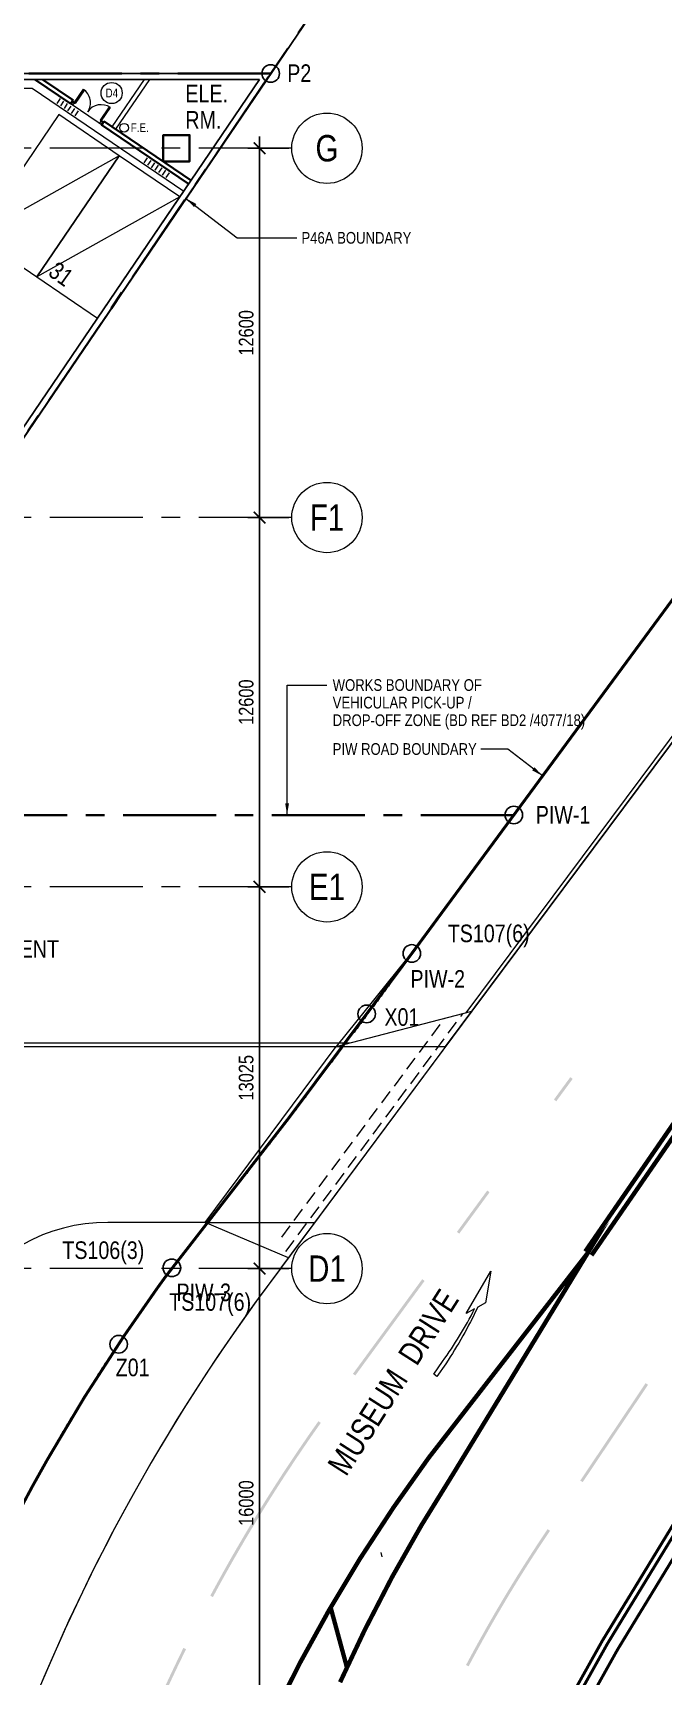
# Model space of a CAD drawing. Header units: millimetres. Extents: x 833576263 to 1668046980, y 817519639 to 1636103653.
# Drawn here: x 834135641 to 834157151, y 818062023 to 818118087 of the extents above; entities that cross this region are included whole.
import ezdxf
from ezdxf.enums import TextEntityAlignment as Align

# ---------------------------------------------------------------- set-up
doc = ezdxf.new("R2010")
doc.units = ezdxf.units.MM
doc.header["$LTSCALE"] = 100
doc.header["$MEASUREMENT"] = 0
for name, pattern in [('R_P_Grid$0$CENTER', [50.8, 31.75, -6.35, 6.35, -6.35]), ('R_P_Grid$0$XXXXX-PIW-P-WHCGRDP1-XXX$0$DIVIDE2', [0.625, 0.25, -0.125, 0, -0.125, 0, -0.125]), ('R_ROAD MARK$0$Hidden', [7.14375, 4.7625, -2.38125])]:
    doc.linetypes.add(name, pattern=pattern)
doc.layers.get('Defpoints').update_dxf_attribs({"color": 170})
doc.layers.add('R_P_Grid$0$Defpoints-1', color=5, linetype='Continuous', plot=False)
doc.layers.add('R_P_Grid$0$RDA9101-PIW', color=3, linetype='R_P_Grid$0$XXXXX-PIW-P-WHCGRDP1-XXX$0$DIVIDE2', plot=False)
for name, color, linetype, lineweight in [('R_P_Grid$0$RDA0251-LG', 6, 'R_P_Grid$0$CENTER', 18), ('R_P_Grid$0$RDA0311-LG', 7, 'Continuous', 25), ('R_P_Grid$0$RDA9101', 2, 'R_P_Grid$0$CENTER', 35), ('R_P_Grid$0$RDA9101_21A', 2, 'R_P_Grid$0$CENTER', 35), ('R_P_Grid$0$RDA9101_C', 2, 'R_P_Grid$0$CENTER', 35), ('R_P_Grid$0$RDA9101_C_PT', 1, 'Continuous', 25), ('R_P_Grid$0$RDA9101_P46A', 2, 'R_P_Grid$0$CENTER', 35), ('R_P_Grid$0$RDA9102', 1, 'Continuous', 25), ('R_P_Grid$0$RDA9103', 1, 'Continuous', 25), ('R_P_LG$0$3-WALL', 3, 'Continuous', 35), ('R_P_LG$0$R_road mark_dwg', 7, 'Continuous', 13), ('R_P_LG$0$RDA04011', 4, 'Continuous', 25), ('R_P_LG$0$RDA04031', 3, 'Continuous', 25), ('R_P_LG$0$RDA0506', 7, 'Continuous', 18), ('R_P_LG$0$RDA0621', 7, 'Continuous', 13), ('R_P_LG$0$RDA2202', 3, 'Continuous', 25), ('R_P_LG$0$RDA2301', 7, 'Continuous', 18), ('R_P_LG$0$RDA2804S', 2, 'Continuous', 35), ('R_P_LG$0$RDA3151', 1, 'Continuous', 18), ('R_P_LG$0$RDA4701', 7, 'Continuous', 18), ('R_P_LG$0$RDA5801', 1, 'Continuous', 18), ('R_P_LG$0$RDA8301', 7, 'Continuous', 18), ('R_ROAD MARK$0$MMH832__', 252, 'Continuous', 0), ('R_ROAD MARK$0$OAP813_2', 252, 'Continuous', 13), ('R_ROAD MARK$0$RDA8301', 1, 'Continuous', 18)]:
    doc.layers.add(name, color=color, linetype=linetype, lineweight=lineweight)
doc.layers.add('X-REF', color=7, linetype='Continuous')
doc.styles.add('R_P_Grid$0$ARIAL', font='arial.ttf', dxfattribs={"width": 0.8})
doc.styles.add('R_P_Grid$0$R_GRID', font='arial.ttf', dxfattribs={"width": 0.8})
doc.styles.add('R_P_LG$0$Arial', font='arial.ttf', dxfattribs={"width": 0.8})
doc.styles.add('R_P_LG$0$romans', font='arial.ttf', dxfattribs={"width": 0.8})
doc.styles.add('R_ROAD MARK$0$Arial', font='arial.ttf', dxfattribs={"width": 0.8})
doc.dimstyles.new('R_P_Grid$0$GRID', dxfattribs={"dimscale": 200, "dimtxt": 2.5, "dimasz": 2, "dimexe": 2, "dimexo": 0.5, "dimgap": 1, "dimtad": 1, "dimdec": 0, "dimzin": 12, "dimdsep": 46, "dimtxsty": 'R_P_Grid$0$ARIAL', "dimblk": 'R_P_Grid$0$_ArchTick', "dimcen": 2, "dimdle": 2, "dimclrd": 256, "dimclre": 256, "dimclrt": 4, "dimadec": 3, "dimazin": 0, "dimtfac": 1, "dimtdec": 0, "dimtix": 1, "dimtmove": 2, "dimatfit": 3, "dimfxl": 1, "dimtolj": 1, "dimarcsym": 0})
doc.dimstyles.new('R_P_LG$0$M_200LA', dxfattribs={"dimscale": 200, "dimtxt": 2.5, "dimasz": 2, "dimexe": 0.8, "dimexo": 0, "dimgap": 0.75, "dimtad": 1, "dimdec": 0, "dimrnd": 1, "dimzin": 12, "dimdsep": 46, "dimtxsty": 'R_P_LG$0$romans', "dimcen": 2, "dimdle": 1, "dimclrd": 7, "dimclre": 7, "dimclrt": 4, "dimaunit": 1, "dimadec": 3, "dimazin": 0, "dimtfac": 1, "dimtdec": 0, "dimtix": 1, "dimtmove": 2, "dimatfit": 3, "dimfxl": 1, "dimtolj": 1, "dimlwd": 18, "dimlwe": 18, "dimarcsym": 0})

# ---------------------------------------------------------------- blocks, each defined once
blk = doc.blocks.new('R_P_Grid$0$mark-1')
at = {"linetype": 'Continuous'}
blk.add_circle((0, 0), 4, dxfattribs=at)
at = {"color": 3, "style": 'R_P_Grid$0$R_GRID', "width": 0.8}
blk.add_attdef('GRID', text='', height=3, dxfattribs=at).set_placement((0, 0), align=Align.MIDDLE_CENTER)
blk = doc.blocks.new('R_P_Grid$0$_ArchTick')
at = {"color": 0, "linetype": 'ByBlock', "const_width": 0.15}
blk.add_lwpolyline([(-0.5, -0.5), (0.5, 0.5)], dxfattribs=at)
blk = doc.blocks.new('*D197')
at = {"layer": 'Defpoints', "color": 0, "transparency": 16777216}
for p in [(834144477, 818114152), (834143377, 818101552), (834144477, 818101552)]:
    blk.add_point(p, dxfattribs=at)
at = {"layer": 'R_P_Grid$0$RDA0311-LG', "lineweight": -2, "transparency": 16777216}
for p, q in [((834144377, 818114152), (834142977, 818114152)), ((834143377, 818114552), (834143377, 818101152)), ((834144377, 818101552), (834142977, 818101552))]:
    blk.add_line(p, q, dxfattribs=at)
at = {"layer": 'R_P_Grid$0$RDA0311-LG', "lineweight": -2, "transparency": 16777216, "xscale": 400, "yscale": 400, "zscale": 400}
for p, rotation in [((834143377, 818114152), 90), ((834143377, 818101552), 270)]:
    blk.add_blockref('R_P_Grid$0$_ArchTick', p, dxfattribs=dict(at, rotation=rotation))
at = {"layer": 'R_P_Grid$0$RDA0311-LG', "color": 4, "transparency": 16777216, "insert": (834142922, 818107852), "char_height": 500, "attachment_point": 5, "rotation": 90, "style": 'R_P_Grid$0$ARIAL'}
blk.add_mtext('\\A1;12600', dxfattribs=at)
blk = doc.blocks.new('*D198')
at = {"layer": 'Defpoints', "color": 0, "transparency": 16777216}
for p in [(834144477, 818101552), (834143377, 818088952), (834144477, 818088952)]:
    blk.add_point(p, dxfattribs=at)
at = {"layer": 'R_P_Grid$0$RDA0311-LG', "lineweight": -2, "transparency": 16777216}
for p, q in [((834143377, 818101952), (834143377, 818088552)), ((834144377, 818101552), (834142977, 818101552)), ((834144377, 818088952), (834142977, 818088952))]:
    blk.add_line(p, q, dxfattribs=at)
at = {"layer": 'R_P_Grid$0$RDA0311-LG', "lineweight": -2, "transparency": 16777216, "xscale": 400, "yscale": 400, "zscale": 400}
for p, rotation in [((834143377, 818101552), 90), ((834143377, 818088952), 270)]:
    blk.add_blockref('R_P_Grid$0$_ArchTick', p, dxfattribs=dict(at, rotation=rotation))
at = {"layer": 'R_P_Grid$0$RDA0311-LG', "color": 4, "transparency": 16777216, "insert": (834142922, 818095252), "char_height": 500, "attachment_point": 5, "rotation": 90, "style": 'R_P_Grid$0$ARIAL'}
blk.add_mtext('\\A1;12600', dxfattribs=at)
blk = doc.blocks.new('*D199')
at = {"layer": 'Defpoints', "color": 0, "transparency": 16777216}
for p in [(834144477, 818088952), (834143377, 818075927), (834144477, 818075927)]:
    blk.add_point(p, dxfattribs=at)
at = {"layer": 'R_P_Grid$0$RDA0311-LG', "lineweight": -2, "transparency": 16777216}
for p, q in [((834144377, 818088952), (834142977, 818088952)), ((834143377, 818089352), (834143377, 818075527)), ((834144377, 818075927), (834142977, 818075927))]:
    blk.add_line(p, q, dxfattribs=at)
at = {"layer": 'R_P_Grid$0$RDA0311-LG', "lineweight": -2, "transparency": 16777216, "xscale": 400, "yscale": 400, "zscale": 400}
for p, rotation in [((834143377, 818088952), 90), ((834143377, 818075927), 270)]:
    blk.add_blockref('R_P_Grid$0$_ArchTick', p, dxfattribs=dict(at, rotation=rotation))
at = {"layer": 'R_P_Grid$0$RDA0311-LG', "color": 4, "transparency": 16777216, "insert": (834142922, 818082439), "char_height": 500, "attachment_point": 5, "rotation": 90, "style": 'R_P_Grid$0$ARIAL'}
blk.add_mtext('\\A1;13025', dxfattribs=at)
blk = doc.blocks.new('*D186')
at = {"layer": 'Defpoints', "color": 0, "transparency": 16777216}
for p in [(834144477, 818075927), (834143377, 818059927), (834144477, 818059927)]:
    blk.add_point(p, dxfattribs=at)
at = {"layer": 'R_P_Grid$0$RDA0311-LG', "lineweight": -2, "transparency": 16777216}
for p, q in [((834143377, 818076327), (834143377, 818059527)), ((834144377, 818075927), (834142977, 818075927)), ((834144377, 818059927), (834142977, 818059927))]:
    blk.add_line(p, q, dxfattribs=at)
at = {"layer": 'R_P_Grid$0$RDA0311-LG', "lineweight": -2, "transparency": 16777216, "xscale": 400, "yscale": 400, "zscale": 400}
for p, rotation in [((834143377, 818075927), 90), ((834143377, 818059927), 270)]:
    blk.add_blockref('R_P_Grid$0$_ArchTick', p, dxfattribs=dict(at, rotation=rotation))
at = {"layer": 'R_P_Grid$0$RDA0311-LG', "color": 4, "transparency": 16777216, "insert": (834142922, 818067927), "char_height": 500, "attachment_point": 5, "rotation": 90, "style": 'R_P_Grid$0$ARIAL'}
blk.add_mtext('\\A1;16000', dxfattribs=at)
blk = doc.blocks.new('R_site')
at = {"layer": 'Defpoints'}
blk.add_lwpolyline([(834236230, 818252049), (834176136, 818164363), (834130474, 818097144)], dxfattribs=at)
at = {"layer": 'Defpoints', "flags": 128}
blk.add_lwpolyline([(834236230, 818252049), (834176136, 818164363), (834130474, 818097144)], dxfattribs=at)
blk = doc.blocks.new('R_P_LG$0$PS-5000x2500')
at = {"layer": 'R_P_LG$0$RDA8301'}
blk.add_line((2500, 5000), (0, 0), dxfattribs=at)
blk.add_lwpolyline([(0, 0), (2500, 0), (2500, 5000), (0, 5000)], close=True, dxfattribs=at)
blk = doc.blocks.new('R_ROAD MARK')
at = {"layer": 'R_ROAD MARK$0$MMH832__', "linetype": 'Continuous', "extrusion": (0, 0, -1)}
for points in [[(-834143534, 818067749), (-834143647, 818067930), (-834143760, 818068110), (-834143873, 818068289), (-834143988, 818068468), (-834144103, 818068647), (-834144218, 818068825), (-834144335, 818069003), (-834144452, 818069180), (-834144569, 818069357), (-834144687, 818069533), (-834144806, 818069709), (-834144926, 818069885), (-834145046, 818070060), (-834145167, 818070235), (-834145289, 818070409), (-834145411, 818070583), (-834145469, 818070664), (-834145387, 818070721), (-834145330, 818070640), (-834145207, 818070466), (-834145085, 818070292), (-834144964, 818070117), (-834144844, 818069941), (-834144724, 818069766), (-834144605, 818069589), (-834144486, 818069413), (-834144368, 818069235), (-834144251, 818069058), (-834144134, 818068880), (-834144019, 818068701), (-834143903, 818068522), (-834143789, 818068343), (-834143675, 818068163), (-834143562, 818067983), (-834143449, 818067802)], [(-834141785, 818064721), (-834141832, 818064808), (-834141933, 818064995), (-834142035, 818065182), (-834142137, 818065368), (-834142241, 818065553), (-834142345, 818065738), (-834142449, 818065923), (-834142555, 818066108), (-834142661, 818066292), (-834142768, 818066475), (-834142875, 818066659), (-834142983, 818066841), (-834143092, 818067024), (-834143202, 818067206), (-834143312, 818067387), (-834143423, 818067569), (-834143534, 818067750), (-834143449, 818067802), (-834143338, 818067621), (-834143227, 818067440), (-834143116, 818067258), (-834143006, 818067075), (-834142897, 818066893), (-834142789, 818066709), (-834142681, 818066526), (-834142574, 818066342), (-834142468, 818066158), (-834142362, 818065973), (-834142258, 818065788), (-834142153, 818065602), (-834142050, 818065416), (-834141947, 818065230), (-834141845, 818065043), (-834141744, 818064856), (-834141696, 818064768)], [(-834151839, 818064707), (-834151942, 818064878), (-834152046, 818065049), (-834152151, 818065219), (-834152256, 818065389), (-834152362, 818065558), (-834152469, 818065727), (-834152576, 818065896), (-834152684, 818066064), (-834152793, 818066232), (-834152902, 818066399), (-834153012, 818066566), (-834153123, 818066732), (-834153234, 818066898), (-834153290, 818066981), (-834153207, 818067037), (-834153151, 818066954), (-834153040, 818066788), (-834152929, 818066621), (-834152818, 818066454), (-834152709, 818066286), (-834152600, 818066118), (-834152492, 818065950), (-834152384, 818065781), (-834152278, 818065612), (-834152171, 818065442), (-834152066, 818065272), (-834151961, 818065101), (-834151857, 818064930), (-834151754, 818064759)], [(-834150513, 818062359), (-834150560, 818062447), (-834150654, 818062623), (-834150749, 818062799), (-834150845, 818062974), (-834150941, 818063149), (-834151038, 818063324), (-834151136, 818063498), (-834151234, 818063672), (-834151333, 818063846), (-834151433, 818064019), (-834151534, 818064192), (-834151635, 818064364), (-834151737, 818064536), (-834151839, 818064707), (-834151753, 818064759), (-834151651, 818064587), (-834151549, 818064415), (-834151447, 818064242), (-834151347, 818064069), (-834151247, 818063896), (-834151147, 818063722), (-834151049, 818063547), (-834150951, 818063373), (-834150854, 818063198), (-834150757, 818063022), (-834150661, 818062847), (-834150566, 818062670), (-834150472, 818062494), (-834150425, 818062405)], [(-834139233, 818059300), (-834139288, 818059435), (-834139369, 818059631), (-834139451, 818059827), (-834139533, 818060023), (-834139616, 818060218), (-834139700, 818060414), (-834139785, 818060608), (-834139871, 818060803), (-834139957, 818060997), (-834140044, 818061191), (-834140131, 818061384), (-834140220, 818061578), (-834140309, 818061770), (-834140398, 818061963), (-834140489, 818062155), (-834140580, 818062347), (-834140672, 818062538), (-834140765, 818062730), (-834140858, 818062920), (-834140870, 818062944), (-834140780, 818062989), (-834140769, 818062965), (-834140675, 818062773), (-834140582, 818062582), (-834140490, 818062390), (-834140399, 818062198), (-834140308, 818062005), (-834140218, 818061813), (-834140129, 818061619), (-834140040, 818061426), (-834139952, 818061232), (-834139865, 818061038), (-834139779, 818060843), (-834139693, 818060648), (-834139609, 818060453), (-834139525, 818060258), (-834139441, 818060062), (-834139359, 818059866), (-834139277, 818059669), (-834139195, 818059473), (-834139140, 818059337)]]:
    blk.add_hatch(color=256, dxfattribs=at).paths.add_polyline_path(points)
at = {"layer": 'R_ROAD MARK$0$MMH832__'}
blk.add_line((834147512, 818066244), (834147547, 818066092), dxfattribs=at)
at = {"layer": 'R_ROAD MARK$0$MMH832__', "linetype": 'Continuous', "flags": 128}
for points, const_width in [([(834157985, 818068002), (834155980, 818064712), (834155799, 818064417), (834155070, 818063220), (834154214, 818061688)], 100), ([(834158155, 818067896), (834156151, 818064608), (834155970, 818064313), (834155243, 818063119), (834154390, 818061594)], 100), ([(834146126, 818061816), (834146968, 818063601), (834147900, 818065403), (834148901, 818067169), (834149969, 818068899), (834151973, 818072186), (834152832, 818073597), (834154579, 818076463), (834152521, 818073812), (834151507, 818072508), (834149146, 818069467), (834147947, 818067776), (834146811, 818066039), (834145741, 818064258), (834144761, 818062482), (834143847, 818060670)], 150)]:
    blk.add_lwpolyline(points, dxfattribs=dict(at, const_width=const_width))
at = {"layer": 'R_ROAD MARK$0$MMH832__', "const_width": 150, "flags": 128}
for points in [[(834154492, 818076512), (834169133, 818097734)], [(834154706, 818076382), (834169339, 818097592)], [(834145804, 818064364), (834146361, 818062315)]]:
    blk.add_lwpolyline(points, dxfattribs=at)
at = {"layer": 'R_ROAD MARK$0$MMH832__', "linetype": 'Continuous', "extrusion": (0, 0, -1)}
for points in [[(-834153423, 818081695), (-834153982, 818082458), (-834153504, 818081636), (-834154063, 818082399)], [(-834150112, 818077178), (-834151147, 818078590), (-834150192, 818077119), (-834151227, 818078531)], [(-834146564, 818072339), (-834148929, 818075565), (-834146645, 818072280), (-834149010, 818075506)]]:
    blk.add_solid(points, dxfattribs=at)
at = {"layer": 'R_ROAD MARK$0$MMH832__', "linetype": 'Continuous'}
blk.add_solid([(834154322, 818068697), (834156552, 818072018), (834154405, 818068641), (834156635, 818071962)], dxfattribs=at)
at = {"layer": 'R_ROAD MARK$0$OAP813_2', "linetype": 'Continuous'}
blk.add_line((834167741, 818107679), (834150625, 818084705), dxfattribs=at)
at = {"layer": 'R_ROAD MARK$0$OAP813_2', "linetype": 'Continuous', "flags": 128}
blk.add_lwpolyline([(834165335, 818109471), (834160267, 818102592), (834157041, 818098215), (834154332, 818094538), (834148397, 818086483), (834145990, 818083502)], dxfattribs=at)
at = {"layer": 'R_ROAD MARK$0$RDA8301'}
blk.add_line((834143705, 818083502), (834149729, 818083502), dxfattribs=at)
at = {"layer": 'R_ROAD MARK$0$RDA8301', "flags": 128}
for points in [[(834141520, 818077502), (834145990, 818083502), (834150625, 818084705), (834144108, 818075957)], [(834144362, 818076299), (834141520, 818077502), (834145259, 818077502)]]:
    blk.add_lwpolyline(points, dxfattribs=at)
at = {"layer": 'R_ROAD MARK$0$RDA8301', "linetype": 'R_ROAD MARK$0$Hidden'}
for points in [[(834144136, 818077000), (834149697, 818084464)], [(834144269, 818076508), (834150316, 818084624)]]:
    blk.add_lwpolyline(points, dxfattribs=at)
at = {"layer": 'R_ROAD MARK$0$RDA8301', "extrusion": (0, 0, -1)}
blk.add_lwpolyline([(-834151268, 818075839), (-834151089, 818074758), (-834150823, 818074611, 0.033523), (-834149736, 818072683), (-834149433, 818072245), (-834149323, 818072320), (-834149626, 818072759), (-834149626, 818072759, -0.035513), (-834150717, 818074552), (-834150717, 818074552), (-834150432, 818074394), (-834151268, 818075839)], format="xyb", close=True, dxfattribs=at)
at = {"layer": 'R_ROAD MARK$0$RDA8301'}
blk.add_arc((834196003, 818036563), 65151, 142.86119, 183.15067, dxfattribs=at)
at = {"layer": 'Defpoints', "color": 5, "style": 'R_ROAD MARK$0$Arial', "width": 0.8}
for s, p in [('TS107(6)', (834149801, 818087064)), ('TS106(3)', (834136648, 818076256)), ('TS107(6)', (834140295, 818074489))]:
    blk.add_text(s, height=600, dxfattribs=at).set_placement(p)
blk = doc.blocks.new('R_P_Grid')
at = {"layer": 'R_P_Grid$0$Defpoints-1'}
blk.add_lwpolyline([(834116993, 818077298.7), (834126573.4, 818091401.7), (834130474, 818097143.7), (834143758.4, 818116699.7), (833974486.8, 818116699.7, 0.0534924), (833969964, 818084413.7), (833969890, 818040226.7), (833984641, 818026700), (834067586.5, 818026987.1), (834108001, 818027127, -0.1498646)], format="xyb", close=True, dxfattribs=at)
at = {"layer": 'R_P_Grid$0$RDA0251-LG'}
for p, q in [((834144477.3, 818114151.7), (833964515, 818114151.7)), ((834144477.3, 818101551.7), (834083790, 818101551.7)), ((834144477.3, 818088951.7), (834050890, 818088951.7)), ((834144477.3, 818075926.7), (834072885.2, 818075926.7))]:
    blk.add_line(p, q, dxfattribs=at)
at = {"layer": 'R_P_Grid$0$RDA9101', "flags": 128}
blk.add_lwpolyline([(833974486.8, 818116699.7, -0.1699639), (834030052, 818200999.7), (834029850, 818232686.7), (834045337, 818251945.7), (834236230, 818252048.7), (834176136, 818164362.7), (834143758.4, 818116699.7)], format="xyb", dxfattribs=at)
at = {"layer": 'R_P_Grid$0$RDA9101-PIW', "color": 3, "ltscale": 100, "const_width": 100, "flags": 128}
blk.add_lwpolyline([(834337769.5, 818059635), (834332932, 818056418.9), (834331836.7, 818055690.6), (834328766.6, 818053649.5), (834324604.5, 818050882.4), (834317939.9, 818046451.5), (834316277, 818045345.9), (834307949.5, 818039809.4), (834305598.8, 818038246.6), (834302685.5, 818036294.6), (834299786.3, 818034321.8), (834299131.3, 818033871.8), (834295770.7, 818031538.4), (834291783, 818028715.1), (834291136.8, 818028251.9), (834287823.8, 818025852), (834285844.3, 818024397.7), (834283893.4, 818022949.4), (834282403.2, 818021833), (834275934.4, 818016967.1), (834267942.8, 818010955.9), (834260124.1, 818004715), (834257045, 818002257.3), (834255723.7, 818001202.5), (834252305.3, 817998474), (834244486.5, 817992233), (834236667.8, 817985992), (834234793.2, 817984582), (834234389.1, 817984283.7), (834232887.7, 817983200.3), (834230934.9, 817981886.4), (834228937.2, 817980641.7), (834228709.7, 817980506), (834227599, 817979861), (834226897.2, 817979467.9), (834224722.3, 817978318.3), (834222506.8, 817977249.1), (834220253.6, 817976262), (834217965.7, 817975358), (834215646.2, 817974538.6), (834213298.2, 817973804.7), (834210924.9, 817973157.4), (834208529.5, 817972597.5), (834206115.1, 817972125.8), (834203685.1, 817971742.9), (834201242.7, 817971449.4), (834198791.2, 817971245.5), (834196333.8, 817971131.7), (834193873.9, 817971108), (834191414.9, 817971174.5), (834188959.9, 817971331.1), (834186512.2, 817971577.6), (834184075.3, 817971913.6), (834181652.3, 817972338.7), (834179246.6, 817972852.4), (834176861.2, 817973453.9), (834174499.6, 817974142.4), (834172164.7, 817974917), (834169859.9, 817975776.7), (834168164.4, 817976471.6), (834167588, 817976720.3), (834165352.3, 817977746.6), (834163155.7, 817978854.1), (834161001.2, 817980041.4), (834158891.7, 817981306.8), (834156830, 817982648.8), (834156301.5, 817983010.3), (834154818.8, 817984065.4), (834152860.9, 817985554.7), (834150958.9, 817987114.9), (834149115.4, 817988743.7), (834148211.5, 817989587.8), (834147332.8, 817990439), (834145613.6, 817992198.5), (834143960, 817994019.8), (834142374.3, 817995900.5), (834141237.9, 817997339.4), (834140858.6, 817997838.1), (834139415, 817999829.9), (834138045.3, 818001873.3), (834136751.4, 818003965.6), (834135535.1, 818006103.8), (834134398, 818008285.2), (834134114.6, 818008861.1), (834133341.7, 818010506.9), (834132367.4, 818012765.7), (834131476.6, 818015058.8), (834130670.5, 818017382.9), (834129950.1, 818019735.1), (834129316.4, 818022112.1), (834128770.3, 818024510.7), (834128312.5, 818026927.7), (834127943.5, 818029359.8), (834127664, 818031803.9), (834127474.2, 818034256.6), (834127438.1, 818036715.9), (834127492.1, 818039172.7), (834127636.1, 818041623.4), (834127869.7, 818044064.9), (834128192.3, 818046493.9), (834128603.5, 818048907.1), (834129102.4, 818051301.4), (834129375.5, 818052454.1), (834129688.2, 818053673.4), (834130360, 818056020.1), (834131116.7, 818058338.4), (834131957.1, 818060625.2), (834132880, 818062877.5), (834133883.9, 818065092.3), (834134967.3, 818067266.6), (834135629.7, 818068505), (834136128.6, 818069397.8), (834137399.4, 818071536.6), (834138748.5, 818073624.1), (834139884.2, 818075256.8), (834140173.8, 818075657.2), (834142535.3, 818078697.4), (834144381.6, 818081074.4), (834148574.8, 818086679.6), (834152500.6, 818092007.4), (834154509.7, 818094734.1), (834157219, 818098410.9), (834160444.6, 818102788.5), (834163001.4, 818106258.4), (834165759.1, 818110001), (834168748, 818120246.1), (834165385.6, 818129509.2), (834169848.6, 818137783.7), (834175089.3, 818145514.5), (834184459.2, 818145967.8), (834194438.3, 818146124.3), (834203910.8, 818139625.2), (834201868.6, 818136648.9), (834201686.4, 818136383.2), (834201506.3, 818136116.1), (834200974.9, 818135269.1), (834200486.6, 818134396.5), (834200042.5, 818133500.7), (834199643.7, 818132583.7), (834199291.2, 818131648), (834198986, 818130695.9), (834198728.7, 818129729.6), (834198520, 818128751.8), (834198360.5, 818127764.7), (834198308.6, 818127350.4), (834198256.1, 818126946), (834198077.9, 818125962.3), (834197830, 818124993.7), (834197513.5, 818124045.3), (834197130.2, 818123121.9), (834196681.9, 818122228.3), (834196171, 818121368.9), (834195600.1, 818120548.1), (834194972.1, 818119770.2), (834194290.1, 818119039.1), (834193557.7, 818118358.6), (834193203.2, 818118062), (834192624.4, 818117584.9), (834191866.8, 818116932.2), (834191125.9, 818116260.6), (834190401.9, 818115570.8), (834189695.4, 818114863.1), (834189006.9, 818114138), (834188336.7, 818113395.9), (834187685.2, 818112637.2), (834187052.9, 818111862.5), (834186440.2, 818111072.3), (834185847.4, 818110267), (834185274.9, 818109447.1), (834185052.7, 818109115.6), (834184992.3, 818109024.5), (834180082, 818101389.3), (834176995.5, 818096603.7), (834174659.3, 818092981.5), (834171712, 818088411.9), (834169236.5, 818084573.7), (834167400.8, 818081727.5), (834163813.8, 818076165.9), (834160062.4, 818070255.9), (834158495.7, 818067686), (834156492, 818064399), (834156311.1, 818064104.3), (834155588.7, 818062917.5), (834154743.1, 818061405.2), (834153956.2, 818059864.2), (834153650.2, 818059223.5), (834153246.7, 818058337.1), (834152594.6, 818056787.2), (834152000.7, 818055216.5), (834151465.5, 818053627.3), (834150989.7, 818052021.8), (834150573.8, 818050402.1), (834150218.1, 818048770.6), (834150058.4, 818047925.9), (834149922.9, 818047129.3), (834149688.5, 818045480.7), (834149515.1, 818043826.9), (834149402.6, 818042170.1), (834149351.1, 818040512.7), (834149360.4, 818038856.8), (834149430.4, 818037204.7), (834149560.9, 818035558.6), (834149688.1, 818033914.7), (834149875.4, 818032276.5), (834150122.7, 818030646.3), (834150429.6, 818029026.3), (834150795.7, 818027418.6), (834151220.4, 818025825.4), (834151703.3, 818024248.8), (834152243.6, 818022691), (834152840.6, 818021154), (834153493.6, 818019640), (834154011.7, 818018536.8), (834154201.7, 818018150.9), (834154963.8, 818016688.8), (834155779.1, 818015255.5), (834156646.3, 818013853.2), (834157564.4, 818012483.5), (834158532, 818011148.5), (834158786.2, 818010814.2), (834159547.9, 818009849.8), (834160610.8, 818008589.2), (834161719.1, 818007368.4), (834162871.5, 818006189.1), (834163460.4, 818005618.6), (834164066.3, 818005052.8), (834165301.9, 818003961.1), (834166576.8, 818002915.4), (834167889.1, 818001917.1), (834168882.9, 818001209.9), (834169237.1, 818000967.6), (834170619, 818000068.1), (834172033, 817999219.9), (834173477.1, 817998424.1), (834174949.4, 817997681.8), (834176447.9, 817996993.9), (834176834.2, 817996827.2), (834177970.6, 817996361.5), (834179515.5, 817995785.2), (834181080.5, 817995266), (834182663.4, 817994804.5), (834184262.2, 817994401.4), (834185874.7, 817994057.1), (834187498.8, 817993772.1), (834189132.2, 817993546.9), (834190772.7, 817993381.7), (834192418.3, 817993276.7), (834194066.5, 817993232.2), (834195715.3, 817993248), (834197362.4, 817993324.3), (834199005.6, 817993461), (834200642.6, 817993657.7), (834202271.4, 817993914.4), (834203889.6, 817994230.5), (834205495.2, 817994605.8), (834207086, 817995039.7), (834208659.7, 817995531.6), (834210214.4, 817996080.8), (834211747.9, 817996686.7), (834213258.2, 817997348.4), (834214743.2, 817998065), (834216200.9, 817998835.5), (834216671.4, 817999099), (834217415.8, 817999531.4), (834217568.3, 817999622.3), (834218907.3, 818000456.6), (834220216.2, 818001337.3), (834221222.3, 818002063.8), (834221493.4, 818002263.3), (834223368, 818003673.4), (834231532.4, 818009454.9), (834239696.8, 818015236.3), (834243266.3, 818017764), (834244646, 818018741), (834247861.2, 818021017.8), (834256025.6, 818026799.2), (834264017.2, 818032810.4), (834270486, 818037676.3), (834272036.6, 818038838), (834274066.7, 818040345.1), (834276126.5, 818041858.3), (834279573.9, 818044355.6), (834280246.4, 818044837.6), (834284395.8, 818047775.5), (834287892.9, 818050203.6), (834288574.4, 818050671.8), (834291591.3, 818052724.7), (834294622.7, 818054755.9), (834296973.4, 818056318.7), (834305301, 818061855.2), (834306963.9, 818062960.8), (834313628.5, 818067391.7), (834317790.5, 818070158.8), (834321956, 818072928.2), (834328617.3, 818077356.9), (834330283.5, 818078464.6), (834333118, 818080367.6), (834338611, 818084001.1), (834347160, 818089204.5), (834347395.6, 818089361.2), (834355477.9, 818094734.6), (834355488.6, 818094741.7), (834355753, 818094916.7), (834355979, 818095064.9), (834357079.2, 818095787.3), (834357525.8, 818096076.1), (834358432.8, 818096656.1), (834360580.7, 818097995.4), (834361303.6, 818098435.6), (834364211.5, 818100153.8), (834367250.3, 818101912.6), (834370328, 818103604.5), (834373443.1, 818105228.5), (834375936.6, 818106395.1), (834378449.9, 818107516.9), (834382829.4, 818109423.3), (834383089.7, 818109536.6), (834384925.6, 818110335.8), (834386145.6, 818110874), (834387150.8, 818111325.3), (834389359.4, 818112352.8), (834389897.7, 818112609.2), (834389999.4, 818112657.9), (834391550.6, 818113417.9), (834392181.8, 818113742.3), (834392838.6, 818114085.9), (834394345.7, 818114888.7), (834397107.6, 818116420.8), (834399835.1, 818118013.4), (834402526.8, 818119665.8), (834405181.4, 818121377.2), (834406983.2, 818122586.8), (834407797.7, 818123146.7), (834410309.5, 818124926.6), (834410374.2, 818124973.5), (834411807.6, 818126027.4), (834412909.8, 818126856.7), (834413724.1, 818127480.1), (834414014.2, 818127704.5), (834415403.3, 818128795.4), (834417344.4, 818130367.1), (834417477.5, 818130477), (834419520.1, 818132196.9), (834422831.7, 818135038.7), (834423236.1, 818135385.9), (834427986.5, 818139441.3), (834429055.6, 818140379.8), (834430154.7, 818141362.7), (834431136.6, 818142312.9), (834432081.8, 818143299.6), (834432957.4, 818144284.6), (834432988.9, 818144321.5), (834433061.2, 818144406.3), (834433445.9, 818144867), (834433856.7, 818145376.9), (834434683.9, 818146464.5), (834435469.4, 818147582.5), (834436211.9, 818148729.6), (834436910.5, 818149903.9), (834437564, 818151103.9), (834438171.7, 818152327.7), (834438732.6, 818153573.7), (834438923.7, 818154029.3), (834439245.9, 818154840), (834439710.9, 818156124.8), (834440126.9, 818157426.4), (834440493.3, 818158742.7), (834440809.6, 818160072), (834441075.3, 818161412.3), (834441290.1, 818162761.7), (834441453.6, 818164118.3), (834441633.1, 818165475.8), (834441761.2, 818166841.7), (834441837.6, 818168214.1), (834441861.8, 818169590.9), (834441833.6, 818170970.2), (834441793.2, 818171771.7), (834441735.1, 818172572.9), (834441605.3, 818174302.4), (834441596.2, 818174501.9), (834441565.9, 818176033.5), (834441616.8, 818177761.4), (834441757.3, 818179481.5), (834441987, 818181189.1), (834442304.8, 818182879.6), (834442738.1, 818184652.7), (834442989.2, 818185522.4), (834443899.5, 818188760.6), (834443955.5, 818189088), (834444164.9, 818190065.8), (834444354.7, 818191047.6), (834444524.8, 818192033), (834444675.2, 818193021.6), (834444805.8, 818194013), (834444916.5, 818195006.9), (834445007.3, 818196002.7), (834445078.2, 818197000.2), (834445129.2, 818197998.9), (834445160.1, 818198998.4), (834445171.1, 818199998.3), (834445162, 818200998.2), (834445133, 818201997.8), (834445084, 818202996.6), (834445015, 818203994.2), (834444926, 818204990.2), (834444817.2, 818205984.2), (834444688.5, 818206975.9), (834444574.5, 818207735.4), (834453113.7, 818204098.3), (834460852.7, 818200622.1), (834473072.5, 818195624.9), (834472075.5, 818195548.5), (834471084.4, 818195416.8), (834470102.1, 818195230.3), (834469131.6, 818194989.6), (834468176, 818194695.3), (834467238.2, 818194348.5), (834466321.2, 818193950), (834465427.6, 818193501.3), (834464560.4, 818193003.7), (834463722.1, 818192458.7), (834462915.4, 818191867.9), (834462142.8, 818191233.3), (834461406.5, 818190556.8), (834460709, 818189840.4), (834460190.3, 818189252), (834459921.3, 818188925.8), (834459282.3, 818188086.7), (834459191.9, 818187959.8), (834459099.3, 818187828.6), (834458690.8, 818187213.6), (834458199, 818186280.6), (834457761.1, 818185324.6), (834457378.1, 818184348.9), (834457100.2, 818183518.5), (834457050.8, 818183356.4), (834456780, 818182350.3), (834456566.2, 818181333.9), (834456409.5, 818180310.4), (834456314.5, 818179343.8), (834456270.3, 818178376.5), (834456276.6, 818177410.9), (834456333.2, 818176449.9), (834456424.8, 818175605.7), (834456439.6, 818175495.9), (834456561.9, 818174751), (834456595.3, 818174551.7), (834456771.5, 818173431.6), (834456923.1, 818172307.2), (834457126.1, 818170362.3), (834457255.4, 818168408.6), (834457310.7, 818166448.8), (834457291.6, 818164485.8), (834457197.9, 818162522.4), (834456962.7, 818160570.7), (834456653.7, 818158629.3), (834456271.4, 818156701.1), (834455816.3, 818154788.7), (834455289.2, 818152894.9), (834454690.7, 818151022.4), (834454021.8, 818149173.9), (834453558.3, 818148007.7), (834453283.3, 818147352.1), (834452476.4, 818145559.6), (834451602.1, 818143798.9), (834450661.8, 818142072.6), (834449656.8, 818140383.1), (834448588.6, 818138732.9), (834447458.6, 818137124.3), (834446268.5, 818135559.7), (834445020.1, 818134041.3), (834444974.5, 818133988), (834443715, 818132571.2), (834442355.2, 818131151.6), (834440942.5, 818129784.6), (834439361.3, 818128370.5), (834439210.4, 818128237), (834434657.6, 818124329.1), (834433541.7, 818123376.5), (834433137.4, 818123029.5), (834430102.9, 818120423.2), (834429825.8, 818120187.6), (834427557.5, 818118277.5), (834425253.9, 818116410.1), (834422484.9, 818114257.1), (834419669, 818112165.8), (834416807.7, 818110137.1), (834413902.3, 818108172), (834410954.3, 818106271.4), (834407965.1, 818104436.4), (834404936.1, 818102667.7), (834401868.9, 818100966.3), (834399328.8, 818099623.3), (834398764.8, 818099333), (834396359.5, 818098092.9), (834393933, 818096893.8), (834391485.9, 818095735.9), (834390536.8, 818095296), (834389411.7, 818094774.4), (834385078.2, 818092765.8), (834382844.9, 818091705.2), (834380630.2, 818090607.8), (834377794.8, 818089224.8), (834374989.8, 818087779.1), (834372216.6, 818086271.4), (834372080.6, 818086191.1), (834370289.2, 818084959.7), (834368725.5, 818083390.6), (834367811.2, 818082126.7), (834367476.8, 818081560.9), (834366483.1, 818079209.4)], dxfattribs=at)
at = {"layer": 'R_P_Grid$0$RDA9101_21A'}
blk.add_lwpolyline([(834116993, 818077298.7), (834130474, 818097143.7), (834143758.4, 818116699.7), (833974486.8, 818116699.7, 0.0534924), (833969964, 818084413.7), (833969890, 818040226.7), (833984641, 818026700), (834067586.5, 818026987.1), (834108001, 818027127, -0.1498646)], format="xyb", close=True, dxfattribs=at)
at = {"layer": 'R_P_Grid$0$RDA9101_C'}
blk.add_lwpolyline([(834140385.3, 818075952.8, 0.0101671), (834148574.8, 818086679.7), (834152054.3, 818091401.7), (834126573.4, 818091401.7), (834116993, 818077298.7, 0.1498646), (834108001, 818027127, 0.0015503), (834108067.3, 818026592), (834116041.6, 818026592, 0.1409814), (834127866.4, 818029993.7, -0.0414667), (834127519.8, 818039801.5, -0.1476229)], format="xyb", close=True, dxfattribs=at)
at = {"layer": 'R_P_Grid$0$RDA9101_C_PT'}
for centre in [(834152054.3, 818091401.7), (834148574.8, 818086679.7), (834140385.3, 818075952.8)]:
    blk.add_circle(centre, 300, dxfattribs=at)
at = {"layer": 'R_P_Grid$0$RDA9101_P46A'}
blk.add_lwpolyline([(834116993, 818077298.7), (834130474, 818097143.7), (834143758.4, 818116699.7), (833974486.8, 818116699.7, 0.0534924), (833969964, 818084413.7), (833969890, 818040226.7), (833969957.4, 818008440.1, 0.0555536), (834021539.8, 818015825.8, -0.0332765), (834067877.4, 818024578), (834068728.4, 818017529.2, 0.0161813), (834046498.6, 818014112.4, 0.1579728), (834065282.7, 817978992.6, 0.1381183), (834075161, 817973700.8, 0.0719948), (834091040.6, 817972530.6, 0.0723741), (834117284.3, 817982913.2, -0.0170396), (834113742.4, 817988285.2), (834114198.4, 817992921.6, 0.1458816), (834113708.6, 817995445.6, -0.0365185), (834108440.4, 818007620.1, -0.1997282), (834109168.7, 818019975.9, -0.0208452), (834108001, 818027127, -0.1498646)], format="xyb", close=True, dxfattribs=at)
at = {"layer": 'R_P_Grid$0$RDA9102'}
blk.add_circle((834143758.4, 818116699.7), 300, dxfattribs=at)
at = {"layer": 'R_P_Grid$0$RDA9103', "color": 1}
for centre in [(834147031.5, 818084616.6), (834138568.9, 818073346.2)]:
    blk.add_circle(centre, 300, dxfattribs=at)
at = {"layer": 'R_P_Grid$0$RDA0251-LG', "xscale": 300, "yscale": 300, "zscale": 300}
for p, values in [((834145677.3, 818114151.7), {'GRID': 'G'}), ((834145677.3, 818101551.7), {'GRID': 'F1'}), ((834145677.3, 818088951.7), {'GRID': 'E1'}), ((834145677.3, 818075926.7), {'GRID': 'D1'})]:
    blk.add_blockref('R_P_Grid$0$mark-1', p, dxfattribs=at).add_auto_attribs(values)
at = {"layer": 'R_P_Grid$0$RDA9101_C_PT', "style": 'R_P_Grid$0$ARIAL', "width": 0.8}
for s, p in [('PIW-1', (834152804.4, 818091111.6)), ('PIW-2', (834148527.1, 818085511.3)), ('PIW-3', (834140541.5, 818074817.6))]:
    blk.add_text(s, height=600, rotation=0, dxfattribs=at).set_placement(p)
at = {"layer": 'R_P_Grid$0$RDA9102', "style": 'R_P_Grid$0$ARIAL', "width": 0.8}
blk.add_text('P2', height=600, rotation=0, dxfattribs=at).set_placement((834144321.7, 818116412.9))
at = {"layer": 'R_P_Grid$0$RDA9103', "color": 1, "style": 'R_P_Grid$0$ARIAL', "width": 0.8}
for s, p in [('X01', (834147639.3, 818084209.9)), ('Z01', (834138468.4, 818072255.8))]:
    blk.add_text(s, height=600, rotation=0, dxfattribs=at).set_placement(p)
at = {"layer": 'R_P_Grid$0$RDA0311-LG'}
for base, p1, p2, picture, middle in [((834143377.3, 818101551.7), (834144477.3, 818114151.7), (834144477.3, 818101551.7), '*D197', (834142922, 818107851.7)), ((834143377.3, 818088951.7), (834144477.3, 818101551.7), (834144477.3, 818088951.7), '*D198', (834142922, 818095251.7)), ((834143377.3, 818075926.7), (834144477.3, 818088951.7), (834144477.3, 818075926.7), '*D199', (834142921.8, 818082439.2)), ((834143377.3, 818059926.7), (834144477.3, 818075926.7), (834144477.3, 818059926.7), '*D186', (834142922, 818067926.7))]:
    dim = blk.add_linear_dim(base=base, p1=p1, p2=p2, angle=90, dimstyle='R_P_Grid$0$GRID', dxfattribs=at)
    dim.commit()
    dim.dimension.update_dxf_attribs({"geometry": picture, "text_midpoint": middle})
blk = doc.blocks.new('R_P_LG')
at = {"layer": 'R_P_LG$0$RDA4701'}
h = blk.add_hatch(dxfattribs=at)
h.set_pattern_fill('_USER', color=256, scale=150, angle=43.33653506, pattern_type=0)
h.set_pattern_definition([(55.81165, (834115239.95, 818135416.76), (-124.0792, 84.2873), [])])
h.paths.add_polyline_path([(834137196.0254, 818115184.0207), (834137308.4085, 818115349.4596), (834136460.5337, 818115925.4227), (834136348.1507, 818115759.9837)])
h = blk.add_hatch(dxfattribs=at)
h.set_pattern_fill('_USER', color=256, scale=150, angle=43.33653506, pattern_type=0)
h.set_pattern_definition([(55.81165, (834115239.95, 818135416.76), (-124.07923, 84.2873), [])])
h.paths.add_polyline_path([(834139443.0031, 818113657.6443), (834139555.3861, 818113823.0833), (834140403.2609, 818113247.1203), (834140290.8778, 818113081.6813)])
at = {"layer": 'R_P_LG$0$3-WALL'}
for p, q in [((834135704.1218, 818116499.7), (834136932.5883, 818115665.2003)), ((834135971.066, 818116499.7), (834137016.8756, 818115789.2795)), ((834136932.5883, 818115665.2003), (834137016.8756, 818115789.2795)), ((834137978.9898, 818114954.3776), (834138063.2771, 818115078.4569)), ((834137978.9898, 818114954.3776), (834140956.8914, 818112931.4832)), ((834138063.2771, 818115078.4569), (834141041.1787, 818113055.5624))]:
    blk.add_line(p, q, dxfattribs=at)
at = {"layer": 'R_P_LG$0$R_road mark_dwg'}
blk.add_arc((834138194.6802, 818071501.7), 6000, 90, 147.8156339, dxfattribs=at)
at = {"layer": 'R_P_LG$0$RDA0506'}
blk.add_circle((834138329.8404, 818116035.4655), 360, dxfattribs=at)
at = {"layer": 'R_P_LG$0$RDA2202'}
for p, q in [((834143758.4296, 818116699.7), (834008274.4841, 818116699.7)), ((834143380.7882, 818116499.7), (834008290, 818116499.7)), ((834143380.7882, 818116499.7), (834130308.5615, 818097256.0837)), ((834130474.0005, 818097143.7007), (834143758.4296, 818116699.7))]:
    blk.add_line(p, q, dxfattribs=at)
at = {"layer": 'R_P_LG$0$RDA2301'}
for p, q in [((834138352.7953, 818114881.7866), (834139451.8471, 818116499.7)), ((834138476.8745, 818114797.4993), (834139633.1828, 818116499.7)), ((834149728.6449, 818083501.7), (834167740.8017, 818107678.5708)), ((834150431.5658, 818084654.424), (834167640.5624, 818107753.2507)), ((834145989.6653, 818083501.7), (834150624.8041, 818084704.5716)), ((834113290, 818083626.7), (834146471.3397, 818083626.7)), ((834113290, 818083501.7), (834149728.6449, 818083501.7)), ((834141520.047, 818077501.7), (834138194.6802, 818077501.7)), ((834144362.3919, 818076298.8284), (834141520.047, 818077501.7))]:
    blk.add_line(p, q, dxfattribs=at)
blk.add_arc((834143967.1237, 818075974.0922), 125.0001, 322.86043574, 322.91632834, dxfattribs=at)
at = {"layer": 'R_P_LG$0$RDA2804S'}
blk.add_lwpolyline([(834140090, 818113701.7), (834140990, 818113701.7), (834140990, 818114601.7), (834140090, 818114601.7)], close=True, dxfattribs=at)
at = {"layer": 'R_P_LG$0$RDA3151'}
for p, q in [((834136932.5883, 818115665.2003), (834136988.7798, 818115747.9198)), ((834136932.5883, 818115665.2003), (834136988.7798, 818115747.9198)), ((834136994.6279, 818115623.0567), (834136932.5883, 818115665.2003)), ((834136988.7798, 818115747.9198), (834137050.8194, 818115705.7761)), ((834137050.8194, 818115705.7761), (834136994.6279, 818115623.0567)), ((834137088.0432, 818115680.49), (834137050.8194, 818115705.7761)), ((834137916.9502, 818114996.5213), (834137973.1417, 818115079.2408)), ((834137978.9898, 818114954.3776), (834137916.9502, 818114996.5213)), ((834137973.1417, 818115079.2408), (834138035.1813, 818115037.0971)), ((834138035.1813, 818115037.0971), (834137978.9898, 818114954.3776))]:
    blk.add_line(p, q, dxfattribs=at)
for points in [[(834137088.0432, 818115680.49), (834137050.8194, 818115705.7761), (834137364.0871, 818116166.9373), (834137401.3109, 818116141.6511)], [(834137935.918, 818115104.527), (834137973.1417, 818115079.2408), (834138286.4094, 818115540.4019), (834138249.1856, 818115565.6881)]]:
    blk.add_lwpolyline(points, close=True, dxfattribs=at)
for centre, start, end in [((834137050.8194, 818115705.7761), 325.81165387, 55.81165625), ((834137973.1417, 818115079.2408), 55.81165455, 145.81165455)]:
    blk.add_arc(centre, 557.5, start, end, dxfattribs=at)
at = {"layer": 'R_P_LG$0$RDA4701'}
blk.add_lwpolyline([(834102490, 818116199.7), (834135611.8632, 818116199.7), (834140788.3169, 818112683.3247), (834140956.8914, 818112931.4832), (834135704.1218, 818116499.7), (834102490, 818116499.7)], close=True, dxfattribs=at)
at = {"layer": 'R_P_LG$0$RDA5801'}
blk.add_circle((834138754.6965, 818114850.5553), 150, dxfattribs=at)
at = {"layer": 'R_P_LG$0$RDA8301', "flags": 128}
blk.add_lwpolyline([(834141520.047, 818077501.7), (834145989.6653, 818083501.7), (834150624.8041, 818084704.5716), (834143757.4991, 818075486.909)], dxfattribs=at)
at = {"layer": 'R_P_LG$0$RDA8301'}
blk.add_arc((834196003.1318, 818036563.0828), 65151.135, 143.31330408, 183.150666922, dxfattribs=at)
for p, rotation in [((834133712.2837, 818111164.8419), 325.8116545486745), ((834135780.2709, 818109760.054), 325.8116545456041)]:
    blk.add_blockref('R_P_LG$0$PS-5000x2500', p, dxfattribs=dict(at, rotation=rotation))
at = {"layer": 'R_P_LG$0$RDA04011', "style": 'R_P_LG$0$Arial', "width": 0.8}
for s, p in [('P46A BOUNDARY', (834144807.6028, 818110894.4145)), ('WORKS BOUNDARY OF', (834145873.2951, 818095637)), ('VEHICULAR PICK-UP /', (834145873.2951, 818095037)), ('DROP-OFF ZONE (BD REF BD2 /4077/18)', (834145873.2951, 818094437)), ('PIW ROAD BOUNDARY', (834145873.2951, 818093454.5278))]:
    blk.add_text(s, height=400, dxfattribs=at).set_placement(p)
blk.add_text('31', height=600, rotation=324.41212663, dxfattribs=at).set_placement((834136127.4003, 818109833.2208))
at = {"layer": 'R_P_LG$0$RDA04031', "style": 'R_P_LG$0$Arial', "width": 0.8}
for s, p in [('ELE. ', (834140845.8309, 818115714.846)), ('RM.', (834140845.8309, 818114821.3175)), ('PAVEMENT', (834132846.1257, 818086532.3668))]:
    blk.add_text(s, height=600, dxfattribs=at).set_placement(p)
at = {"layer": 'R_P_LG$0$RDA04031', "style": 'R_P_LG$0$romans', "width": 0.8}
blk.add_text('MUSEUM  DRIVE', height=800, rotation=57.40346524, dxfattribs=at).set_placement((834147934.5297, 818072053.5396), align=Align.MIDDLE)
at = {"layer": 'R_P_LG$0$RDA0506', "color": 0, "lineweight": 15, "style": 'R_P_LG$0$Arial', "width": 0.8}
blk.add_text('D4', height=300, dxfattribs=at).set_placement((834138334.8404, 818116035.4655), align=Align.MIDDLE)
at = {"layer": 'R_P_LG$0$RDA5801', "style": 'R_P_LG$0$Arial', "width": 0.8}
blk.add_text('F.E.', height=300, dxfattribs=at).set_placement((834138981.4922, 818114703.3715))
at = {"layer": 'R_P_LG$0$RDA04011'}
for points in [[(834140864.9538, 818112440.2163), (834142608.4903, 818111094.4145), (834144653.6472, 818111094.4145)], [(834153036.7982, 818092735.1084), (834151845.656, 818093654.5278), (834150929.2774, 818093654.5278)]]:
    blk.add_leader(points, dimstyle='R_P_LG$0$M_200LA', override={"dimgap": 0.75, "dimtad": 0}, dxfattribs=at)
at = {"layer": 'R_P_LG$0$RDA0621'}
blk.add_leader([(834144317, 818091401.7), (834144317, 818095837), (834145673.2951, 818095837)], dimstyle='R_P_LG$0$M_200LA', override={"dimgap": 0.75, "dimtad": 0}, dxfattribs=at)

msp = doc.modelspace()

# ---------------------------------------------------------------- block references
at = {"layer": 'X-REF'}
msp.add_blockref('R_P_Grid', (0, 0), dxfattribs=at)

# ---------------------------------------------------------------- next in the draw order: block references
msp.add_blockref('R_site', (0, 0), dxfattribs=at)

# ---------------------------------------------------------------- next in the draw order: block references
for name in ['R_P_LG', 'R_ROAD MARK']:
    msp.add_blockref(name, (0, 0), dxfattribs=at)

doc.saveas('drawing.dxf')
